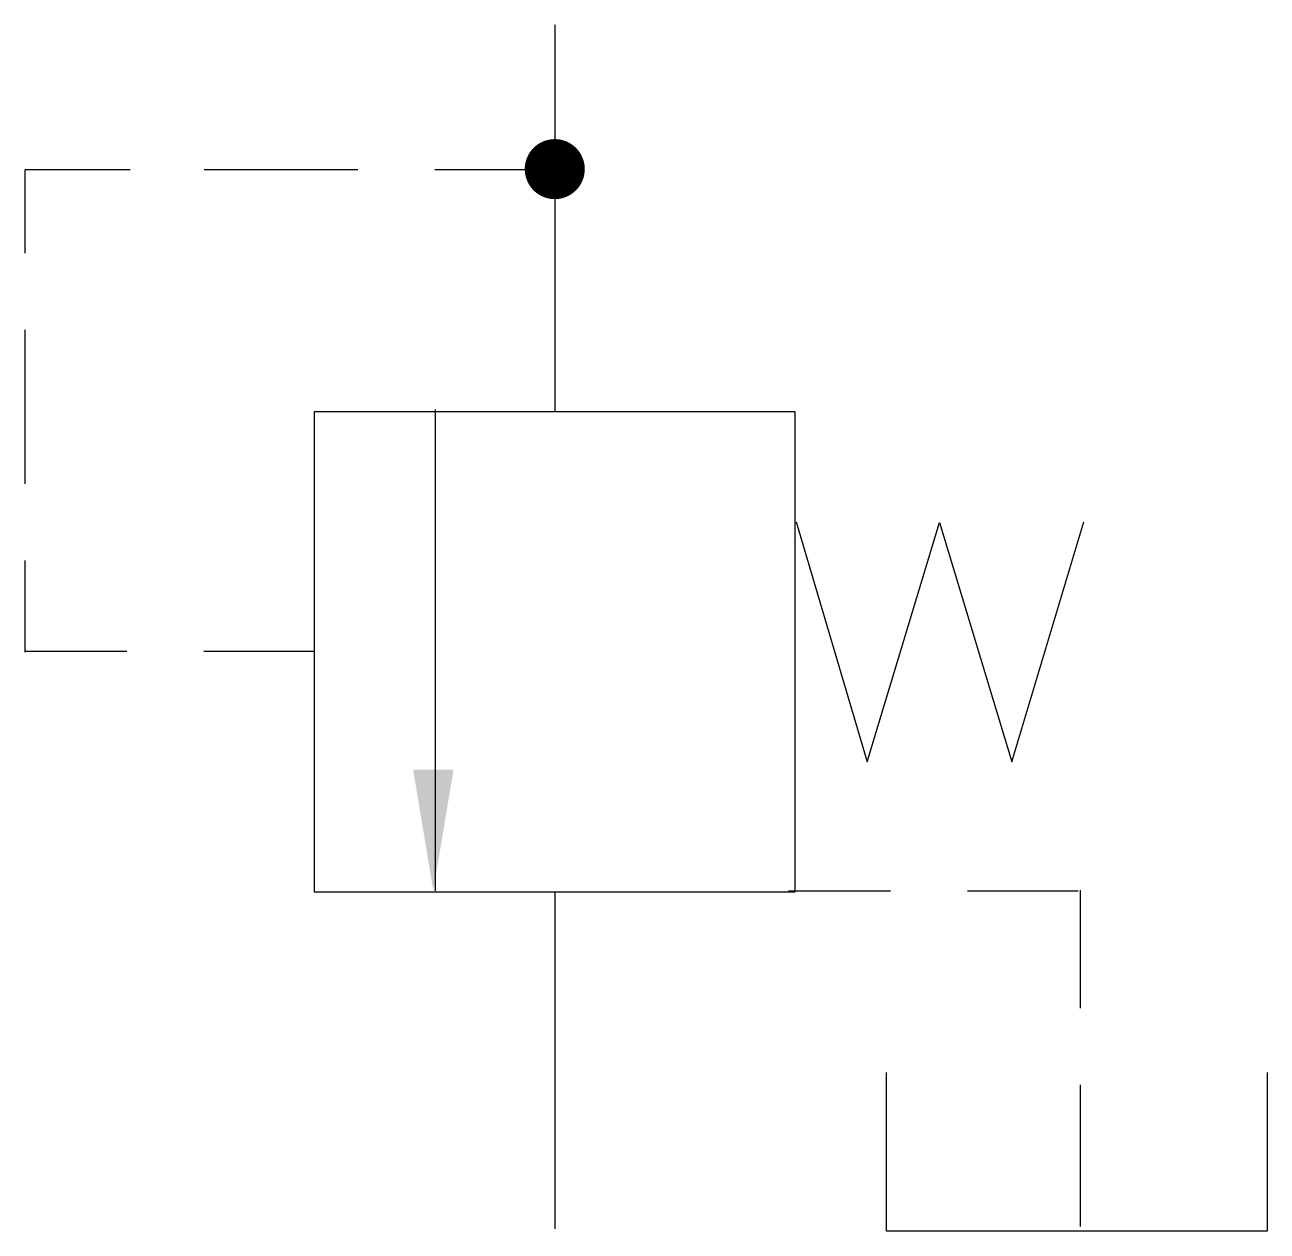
# Model space of a CAD drawing. Extents: x 229.2 to 255.1, y 272.6 to 297.7.
import ezdxf

# ---------------------------------------------------------------- set-up
doc = ezdxf.new("R2010")
doc.units = 0
doc.header["$LTSCALE"] = 5
doc.header["$MEASUREMENT"] = 0
doc.layers.add('11', color=1, linetype='CONTINUOUS')
doc.layers.add('12', color=2, linetype='CONTINUOUS')

# ---------------------------------------------------------------- blocks, each defined once
blk = doc.blocks.new('5171', base_point=(201.305, 88.5))
at = {"layer": '11'}
for p, q in [((201.383, 88.426), (201.383, 93.426)), ((213.383, 93.426), (213.383, 88.426)), ((213.383, 88.426), (201.383, 88.426))]:
    blk.add_line(p, q, dxfattribs=at)

msp = doc.modelspace()

# ---------------------------------------------------------------- linework, layer by layer
at = {"layer": '11'}
for p, q in [((240.244, 297.729), (240.244, 289.681)), ((235.241, 279.681), (235.241, 289.681)), ((235.241, 289.681), (245.241, 289.681)), ((237.755, 289.723), (237.755, 279.707)), ((245.241, 289.681), (245.241, 279.681)), ((245.264, 287.388), (246.746, 282.391)), ((246.746, 282.391), (248.249, 287.372)), ((248.249, 287.372), (249.751, 282.391)), ((249.751, 282.391), (251.254, 287.388)), ((245.241, 279.681), (235.241, 279.681)), ((240.244, 279.681), (240.244, 272.668))]:
    msp.add_line(p, q, dxfattribs=at)
at = {"layer": '12'}
for p, q in [((231.404, 294.709), (229.215, 294.709)), ((229.215, 294.698), (229.215, 292.978)), ((236.145, 294.709), (232.945, 294.709)), ((240.244, 294.709), (237.745, 294.709)), ((229.215, 291.378), (229.215, 288.178)), ((229.215, 286.578), (229.215, 284.671)), ((231.338, 284.684), (229.215, 284.684)), ((235.241, 284.684), (232.938, 284.684)), ((247.232, 279.699), (245.109, 279.699)), ((251.135, 279.699), (248.832, 279.699)), ((251.174, 279.718), (251.174, 277.265)), ((251.174, 275.665), (251.174, 272.718))]:
    msp.add_line(p, q, dxfattribs=at)
at = {"layer": '12', "const_width": 0.625}
msp.add_lwpolyline([(239.93, 294.726, 1), (240.555, 294.726, 1)], format="xyb", close=True, dxfattribs=at)
at = {"layer": '12'}
msp.add_solid([(237.295, 282.227), (238.135, 282.227), (237.715, 279.707)], dxfattribs=at)

# ---------------------------------------------------------------- block references
at = {"layer": '11', "xscale": 0.66, "yscale": 0.66, "zscale": 0.66}
msp.add_blockref('5171', (247.096, 272.672), dxfattribs=at)

doc.saveas('drawing.dxf')
